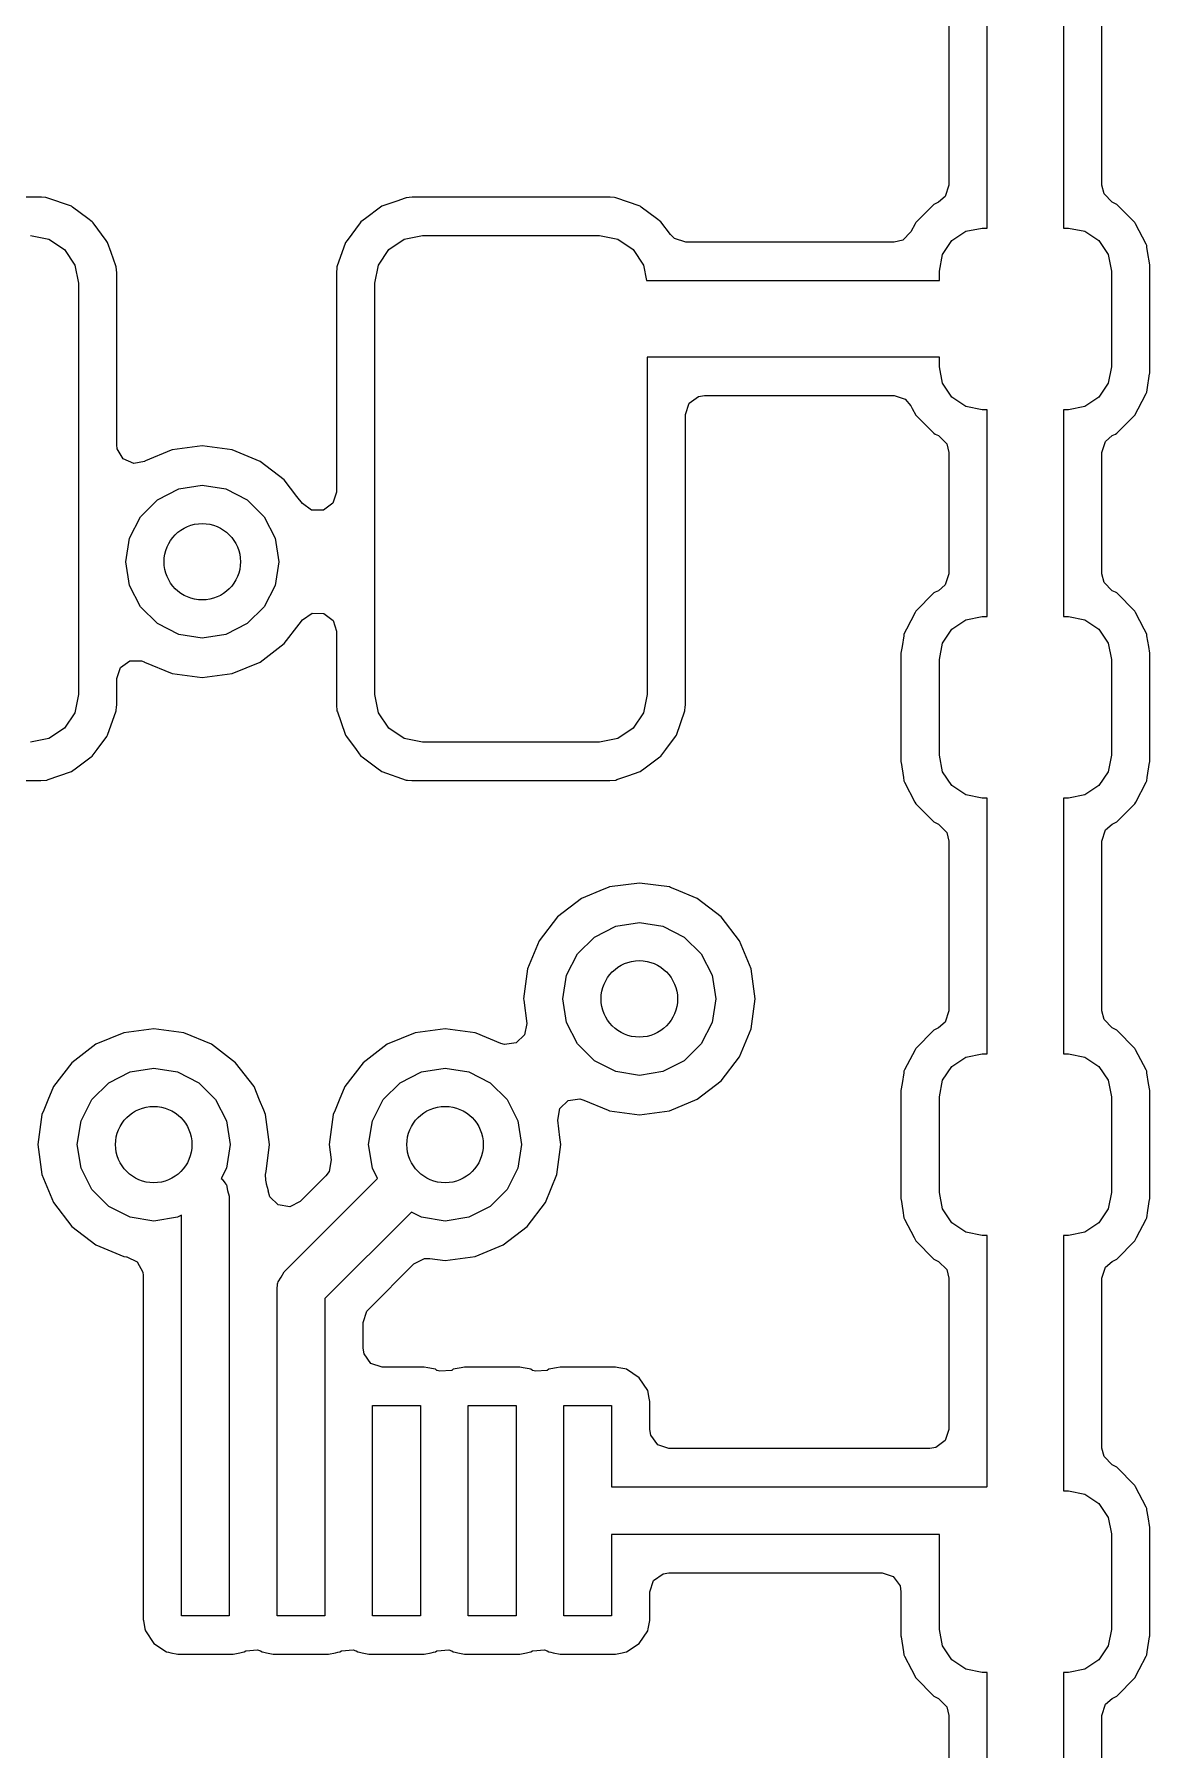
# Model space of a CAD drawing. Extents: x 3.91 to 7.47, y -4.88 to -2.92.
# Drawn here: x 6.5041 to 6.7338, y -3.6721 to -3.3189 of the extents above; entities that cross this region are included whole.
import ezdxf

# ---------------------------------------------------------------- set-up
doc = ezdxf.new("R2010")
doc.units = 0
doc.header["$MEASUREMENT"] = 0
doc.layers.add('BLACK', color=7, linetype='CONTINUOUS')

msp = doc.modelspace()

# ---------------------------------------------------------------- linework, layer by layer
at = {"layer": 'BLACK', "linetype": 'CONTINUOUS'}
for p, q in [((6.71604, -3.217), (6.71604, -3.35882)), ((6.72393, -3.35001), (6.72393, -3.21451)), ((6.70029, -3.35882), (6.70029, -3.22027)), ((6.6924, -3.22515), (6.6924, -3.35001)), ((6.6924, -3.35001), (6.69165, -3.3523)), ((6.72436, -3.35177), (6.72393, -3.35001)), ((6.50544, -3.35246), (6.48512, -3.35246)), ((6.50553, -3.35247), (6.50544, -3.35246)), ((6.50644, -3.35255), (6.50553, -3.35247)), ((6.50553, -3.35247), (6.50553, -3.35247)), ((6.50668, -3.35258), (6.50644, -3.35255)), ((6.50644, -3.35255), (6.50644, -3.35255)), ((6.51171, -3.35434), (6.50668, -3.35258)), ((6.51195, -3.35452), (6.51171, -3.35434)), ((6.51509, -3.35684), (6.51195, -3.35452)), ((6.51195, -3.35452), (6.51195, -3.35452)), ((6.5754, -3.35452), (6.57226, -3.35684)), ((6.57564, -3.35434), (6.5754, -3.35452)), ((6.5754, -3.35452), (6.5754, -3.35452)), ((6.57874, -3.35325), (6.57564, -3.35434)), ((6.58044, -3.35265), (6.57874, -3.35325)), ((6.58067, -3.35258), (6.58044, -3.35265)), ((6.58044, -3.35265), (6.58044, -3.35265)), ((6.58191, -3.35246), (6.58067, -3.35258)), ((6.60225, -3.35246), (6.58191, -3.35246)), ((6.62257, -3.35246), (6.60225, -3.35246)), ((6.62266, -3.35247), (6.62257, -3.35246)), ((6.62357, -3.35255), (6.62266, -3.35247)), ((6.62266, -3.35247), (6.62266, -3.35247)), ((6.62381, -3.35258), (6.62357, -3.35255)), ((6.62357, -3.35255), (6.62357, -3.35255)), ((6.62884, -3.35434), (6.62381, -3.35258)), ((6.62907, -3.35452), (6.62884, -3.35434)), ((6.63222, -3.35684), (6.62907, -3.35452)), ((6.62907, -3.35452), (6.62907, -3.35452)), ((6.68934, -3.35395), (6.68558, -3.3577)), ((6.68961, -3.35381), (6.68934, -3.35395)), ((6.69027, -3.35348), (6.68961, -3.35381)), ((6.68961, -3.35381), (6.68961, -3.35381)), ((6.69165, -3.3523), (6.69027, -3.35348)), ((6.72606, -3.35348), (6.72436, -3.35177)), ((6.72672, -3.35381), (6.72606, -3.35348)), ((6.72699, -3.35395), (6.72672, -3.35381)), ((6.72672, -3.35381), (6.72672, -3.35381)), ((6.73074, -3.3577), (6.72699, -3.35395)), ((6.516, -3.35751), (6.51509, -3.35684)), ((6.51618, -3.35775), (6.516, -3.35751)), ((6.51887, -3.36139), (6.51618, -3.35775)), ((6.51618, -3.35775), (6.51618, -3.35775)), ((6.57117, -3.35775), (6.56848, -3.36139)), ((6.57135, -3.35751), (6.57117, -3.35775)), ((6.57117, -3.35775), (6.57117, -3.35775)), ((6.57226, -3.35684), (6.57135, -3.35751)), ((6.63313, -3.35751), (6.63222, -3.35684)), ((6.63509, -3.36017), (6.63313, -3.35751)), ((6.68544, -3.35798), (6.68461, -3.35962)), ((6.68558, -3.3577), (6.68544, -3.35798)), ((6.68544, -3.35798), (6.68544, -3.35798)), ((6.73088, -3.35798), (6.73074, -3.3577)), ((6.73301, -3.36216), (6.73088, -3.35798)), ((6.73088, -3.35798), (6.73088, -3.35798)), ((6.50332, -3.36035), (6.50709, -3.3611)), ((6.50709, -3.3611), (6.51028, -3.36323)), ((6.51917, -3.3618), (6.51887, -3.36139)), ((6.51988, -3.36382), (6.51917, -3.3618)), ((6.56818, -3.3618), (6.56641, -3.36683)), ((6.56848, -3.36139), (6.56818, -3.3618)), ((6.57707, -3.36323), (6.58026, -3.3611)), ((6.58026, -3.3611), (6.58403, -3.36035)), ((6.58403, -3.36035), (6.62045, -3.36035)), ((6.62045, -3.36035), (6.62421, -3.3611)), ((6.62421, -3.3611), (6.62741, -3.36323)), ((6.63594, -3.361), (6.63509, -3.36017)), ((6.63823, -3.36175), (6.63594, -3.361)), ((6.68113, -3.36175), (6.63823, -3.36175)), ((6.6829, -3.36132), (6.68113, -3.36175)), ((6.68461, -3.35962), (6.6829, -3.36132)), ((6.69112, -3.36428), (6.69304, -3.36141)), ((6.69304, -3.36141), (6.69591, -3.35949)), ((6.69591, -3.35949), (6.6993, -3.35882)), ((6.6993, -3.35882), (6.70029, -3.35882)), ((6.71604, -3.35882), (6.71702, -3.35882)), ((6.71702, -3.35882), (6.72041, -3.35949)), ((6.72041, -3.35949), (6.72329, -3.36141)), ((6.72329, -3.36141), (6.72521, -3.36428)), ((6.73315, -3.36243), (6.73301, -3.36216)), ((6.51028, -3.36323), (6.51241, -3.36643)), ((6.52086, -3.36661), (6.51988, -3.36382)), ((6.57494, -3.36643), (6.57707, -3.36323)), ((6.62741, -3.36323), (6.62954, -3.36643)), ((6.69045, -3.36767), (6.69112, -3.36428)), ((6.72521, -3.36428), (6.72588, -3.36767)), ((6.7332, -3.36274), (6.73315, -3.36243)), ((6.73335, -3.36367), (6.7332, -3.36274)), ((6.7332, -3.36274), (6.7332, -3.36274)), ((6.73377, -3.36636), (6.73335, -3.36367)), ((6.51241, -3.36643), (6.51316, -3.37019)), ((6.52094, -3.36683), (6.52086, -3.36661)), ((6.52086, -3.36661), (6.52086, -3.36661)), ((6.52106, -3.36807), (6.52094, -3.36683)), ((6.52106, -3.40344), (6.52106, -3.36807)), ((6.5663, -3.36798), (6.56629, -3.36807)), ((6.56629, -3.36807), (6.56629, -3.41244)), ((6.56639, -3.36707), (6.5663, -3.36798)), ((6.56641, -3.36683), (6.56639, -3.36707)), ((6.56639, -3.36707), (6.56639, -3.36707)), ((6.57419, -3.37019), (6.57494, -3.36643)), ((6.62954, -3.36643), (6.63018, -3.36964)), ((6.69045, -3.36964), (6.69045, -3.36767)), ((6.72588, -3.36767), (6.72588, -3.38736)), ((6.73377, -3.38868), (6.73377, -3.36636)), ((6.51316, -3.37019), (6.51316, -3.45484)), ((6.57419, -3.45484), (6.57419, -3.37019)), ((6.63018, -3.36964), (6.69045, -3.36964)), ((6.69045, -3.38539), (6.63029, -3.38539)), ((6.63029, -3.38539), (6.63029, -3.45484)), ((6.69045, -3.38736), (6.69045, -3.38539)), ((6.69112, -3.39075), (6.69045, -3.38736)), ((6.72588, -3.38736), (6.72521, -3.39075)), ((6.73323, -3.39212), (6.73375, -3.38883)), ((6.73375, -3.38883), (6.73377, -3.38868)), ((6.73375, -3.38883), (6.73375, -3.38883)), ((6.63893, -3.39489), (6.64088, -3.39348)), ((6.64088, -3.39348), (6.64208, -3.39328)), ((6.64208, -3.39328), (6.68113, -3.39328)), ((6.68113, -3.39328), (6.68343, -3.39403)), ((6.69304, -3.39362), (6.69112, -3.39075)), ((6.69591, -3.39554), (6.69304, -3.39362)), ((6.72329, -3.39362), (6.72041, -3.39554)), ((6.72521, -3.39075), (6.72329, -3.39362)), ((6.73138, -3.39607), (6.73301, -3.39287)), ((6.73301, -3.39287), (6.73315, -3.3926)), ((6.73301, -3.39287), (6.73301, -3.39287)), ((6.73315, -3.3926), (6.73323, -3.39212)), ((6.63818, -3.39718), (6.63893, -3.39489)), ((6.63818, -3.45696), (6.63818, -3.39718)), ((6.68343, -3.39403), (6.68461, -3.39541)), ((6.68461, -3.39541), (6.68488, -3.39596)), ((6.68488, -3.39596), (6.68558, -3.39733)), ((6.68558, -3.39733), (6.68934, -3.40108)), ((6.6993, -3.39622), (6.69591, -3.39554)), ((6.70029, -3.39622), (6.6993, -3.39622)), ((6.70029, -3.43882), (6.70029, -3.39622)), ((6.71702, -3.39622), (6.71604, -3.39622)), ((6.71604, -3.39622), (6.71604, -3.43882)), ((6.72041, -3.39554), (6.71702, -3.39622)), ((6.72699, -3.40108), (6.73074, -3.39733)), ((6.73074, -3.39733), (6.73138, -3.39607)), ((6.52114, -3.40425), (6.52106, -3.40344)), ((6.52235, -3.40634), (6.52114, -3.40425)), ((6.53227, -3.40458), (6.52699, -3.40677)), ((6.5325, -3.40448), (6.53227, -3.40458)), ((6.53867, -3.40367), (6.5325, -3.40448)), ((6.54485, -3.40448), (6.53867, -3.40367)), ((6.5506, -3.40687), (6.54485, -3.40448)), ((6.68934, -3.40108), (6.68961, -3.40122)), ((6.68961, -3.40122), (6.68961, -3.40122)), ((6.68961, -3.40122), (6.69027, -3.40156)), ((6.69027, -3.40156), (6.69197, -3.40326)), ((6.69197, -3.40326), (6.6924, -3.40503)), ((6.72393, -3.40503), (6.72468, -3.40274)), ((6.72468, -3.40274), (6.72606, -3.40156)), ((6.72606, -3.40156), (6.72672, -3.40122)), ((6.72672, -3.40122), (6.72699, -3.40108)), ((6.72672, -3.40122), (6.72672, -3.40122)), ((6.52455, -3.40732), (6.52235, -3.40634)), ((6.52675, -3.40685), (6.52455, -3.40732)), ((6.52683, -3.40683), (6.52675, -3.40687)), ((6.52675, -3.40687), (6.52675, -3.40685)), ((6.52699, -3.40677), (6.52683, -3.40683)), ((6.52683, -3.40683), (6.52683, -3.40683)), ((6.52699, -3.40677), (6.52699, -3.40677)), ((6.55554, -3.41066), (6.5506, -3.40687)), ((6.6924, -3.40503), (6.6924, -3.43001)), ((6.72393, -3.43001), (6.72393, -3.40503)), ((6.55815, -3.41406), (6.55554, -3.41066)), ((6.52593, -3.41826), (6.52942, -3.41478)), ((6.52942, -3.41478), (6.53381, -3.41254)), ((6.53381, -3.41254), (6.53867, -3.41177)), ((6.53867, -3.41177), (6.54354, -3.41254)), ((6.54354, -3.41254), (6.54793, -3.41478)), ((6.54793, -3.41478), (6.55142, -3.41826)), ((6.5593, -3.41556), (6.55815, -3.41406)), ((6.56629, -3.41319), (6.56555, -3.41548)), ((6.56629, -3.41244), (6.56629, -3.41319)), ((6.5237, -3.42265), (6.52593, -3.41826)), ((6.55142, -3.41826), (6.55365, -3.42265)), ((6.56119, -3.4169), (6.5593, -3.41556)), ((6.5636, -3.4169), (6.56119, -3.4169)), ((6.56555, -3.41548), (6.5636, -3.4169)), ((6.52293, -3.42752), (6.5237, -3.42265)), ((6.55365, -3.42265), (6.55442, -3.42752)), ((6.5237, -3.43238), (6.52293, -3.42752)), ((6.55442, -3.42752), (6.55365, -3.43238)), ((6.52593, -3.43677), (6.5237, -3.43238)), ((6.55365, -3.43238), (6.55142, -3.43677)), ((6.69165, -3.4323), (6.69027, -3.43348)), ((6.6924, -3.43001), (6.69165, -3.4323)), ((6.72436, -3.43177), (6.72393, -3.43001)), ((6.72606, -3.43348), (6.72436, -3.43177)), ((6.68934, -3.43395), (6.68558, -3.4377)), ((6.68961, -3.43381), (6.68934, -3.43395)), ((6.69027, -3.43348), (6.68961, -3.43381)), ((6.68961, -3.43381), (6.68961, -3.43381)), ((6.72672, -3.43381), (6.72606, -3.43348)), ((6.72699, -3.43395), (6.72672, -3.43381)), ((6.72672, -3.43381), (6.72672, -3.43381)), ((6.73074, -3.4377), (6.72699, -3.43395)), ((6.52942, -3.44026), (6.52593, -3.43677)), ((6.55142, -3.43677), (6.54793, -3.44026)), ((6.5586, -3.44038), (6.5593, -3.43947)), ((6.5593, -3.43947), (6.56129, -3.4381)), ((6.56129, -3.4381), (6.5637, -3.43817)), ((6.5637, -3.43817), (6.56561, -3.43963)), ((6.56561, -3.43963), (6.56629, -3.44184)), ((6.68544, -3.43798), (6.68368, -3.44143)), ((6.68558, -3.4377), (6.68544, -3.43798)), ((6.68544, -3.43798), (6.68544, -3.43798)), ((6.69304, -3.44141), (6.69591, -3.43949)), ((6.69591, -3.43949), (6.6993, -3.43882)), ((6.6993, -3.43882), (6.70029, -3.43882)), ((6.71604, -3.43882), (6.71702, -3.43882)), ((6.71702, -3.43882), (6.72041, -3.43949)), ((6.72041, -3.43949), (6.72329, -3.44141)), ((6.73088, -3.43798), (6.73074, -3.4377)), ((6.73264, -3.44143), (6.73088, -3.43798)), ((6.73088, -3.43798), (6.73088, -3.43798)), ((6.53381, -3.44249), (6.52942, -3.44026)), ((6.53867, -3.44326), (6.53381, -3.44249)), ((6.54354, -3.44249), (6.53867, -3.44326)), ((6.54793, -3.44026), (6.54354, -3.44249)), ((6.55554, -3.44438), (6.5586, -3.44038)), ((6.56629, -3.44184), (6.56629, -3.45696)), ((6.68313, -3.44274), (6.68277, -3.445)), ((6.68317, -3.44243), (6.68313, -3.44274)), ((6.68313, -3.44274), (6.68313, -3.44274)), ((6.68368, -3.44143), (6.68317, -3.44243)), ((6.69112, -3.44428), (6.69304, -3.44141)), ((6.72329, -3.44141), (6.72521, -3.44428)), ((6.73315, -3.44243), (6.73264, -3.44143)), ((6.7332, -3.44274), (6.73315, -3.44243)), ((6.73356, -3.445), (6.7332, -3.44274)), ((6.7332, -3.44274), (6.7332, -3.44274)), ((6.5506, -3.44817), (6.55554, -3.44438)), ((6.68277, -3.445), (6.68255, -3.44636)), ((6.68255, -3.44636), (6.68255, -3.46868)), ((6.69045, -3.44767), (6.69112, -3.44428)), ((6.72521, -3.44428), (6.72588, -3.44767)), ((6.73377, -3.44636), (6.73356, -3.445)), ((6.73377, -3.46868), (6.73377, -3.44636)), ((6.52106, -3.45159), (6.5218, -3.4493)), ((6.5218, -3.4493), (6.52375, -3.44789)), ((6.52375, -3.44789), (6.52616, -3.44789)), ((6.52616, -3.44789), (6.52669, -3.44812)), ((6.52669, -3.44812), (6.52675, -3.44817)), ((6.52675, -3.44817), (6.5325, -3.45055)), ((6.54485, -3.45055), (6.5506, -3.44817)), ((6.69045, -3.46736), (6.69045, -3.44767)), ((6.72588, -3.44767), (6.72588, -3.46736)), ((6.52106, -3.45696), (6.52106, -3.45159)), ((6.5325, -3.45055), (6.53867, -3.45136)), ((6.53867, -3.45136), (6.54485, -3.45055)), ((6.51316, -3.45484), (6.51241, -3.45861)), ((6.52094, -3.4582), (6.52101, -3.4574)), ((6.52101, -3.4574), (6.52105, -3.45705)), ((6.52105, -3.45705), (6.52106, -3.45696)), ((6.52105, -3.45705), (6.52105, -3.45705)), ((6.56629, -3.45696), (6.56641, -3.4582)), ((6.57494, -3.45861), (6.57419, -3.45484)), ((6.63029, -3.45484), (6.62954, -3.45861)), ((6.63807, -3.4582), (6.63814, -3.4574)), ((6.63814, -3.4574), (6.63817, -3.45705)), ((6.63817, -3.45705), (6.63818, -3.45696)), ((6.63817, -3.45705), (6.63817, -3.45705)), ((6.51241, -3.45861), (6.51028, -3.4618)), ((6.51917, -3.46323), (6.52094, -3.4582)), ((6.56641, -3.4582), (6.56649, -3.45842)), ((6.56649, -3.45842), (6.56649, -3.45842)), ((6.56649, -3.45842), (6.56718, -3.46039)), ((6.56718, -3.46039), (6.56818, -3.46323)), ((6.57707, -3.4618), (6.57494, -3.45861)), ((6.62954, -3.45861), (6.62741, -3.4618)), ((6.6363, -3.46323), (6.63807, -3.4582)), ((6.50709, -3.46393), (6.50332, -3.46468)), ((6.51028, -3.4618), (6.50709, -3.46393)), ((6.517, -3.46617), (6.519, -3.46347)), ((6.519, -3.46347), (6.51917, -3.46323)), ((6.519, -3.46347), (6.519, -3.46347)), ((6.56818, -3.46323), (6.56835, -3.46347)), ((6.56835, -3.46347), (6.56835, -3.46347)), ((6.56835, -3.46347), (6.57035, -3.46617)), ((6.58026, -3.46393), (6.57707, -3.4618)), ((6.58403, -3.46468), (6.58026, -3.46393)), ((6.62421, -3.46393), (6.62045, -3.46468)), ((6.62741, -3.4618), (6.62421, -3.46393)), ((6.63413, -3.46617), (6.63613, -3.46347)), ((6.63613, -3.46347), (6.6363, -3.46323)), ((6.63613, -3.46347), (6.63613, -3.46347)), ((6.51276, -3.46992), (6.51577, -3.4677)), ((6.51577, -3.4677), (6.516, -3.46752)), ((6.516, -3.46752), (6.517, -3.46617)), ((6.57035, -3.46617), (6.57135, -3.46752)), ((6.57135, -3.46752), (6.57158, -3.4677)), ((6.57158, -3.4677), (6.57459, -3.46992)), ((6.62045, -3.46468), (6.58403, -3.46468)), ((6.62989, -3.46992), (6.6329, -3.4677)), ((6.6329, -3.4677), (6.63313, -3.46752)), ((6.63313, -3.46752), (6.63413, -3.46617)), ((6.69112, -3.47075), (6.69045, -3.46736)), ((6.72588, -3.46736), (6.72521, -3.47075)), ((6.50691, -3.47238), (6.50915, -3.47159)), ((6.50915, -3.47159), (6.51171, -3.47069)), ((6.51171, -3.47069), (6.51276, -3.46992)), ((6.57459, -3.46992), (6.57564, -3.47069)), ((6.57564, -3.47069), (6.58067, -3.47246)), ((6.62403, -3.47238), (6.62627, -3.47159)), ((6.62627, -3.47159), (6.62884, -3.47069)), ((6.62884, -3.47069), (6.62989, -3.46992)), ((6.68255, -3.46868), (6.68258, -3.46883)), ((6.68258, -3.46883), (6.68258, -3.46883)), ((6.68258, -3.46883), (6.68307, -3.47195)), ((6.69304, -3.47362), (6.69112, -3.47075)), ((6.72521, -3.47075), (6.72329, -3.47362)), ((6.73325, -3.47195), (6.73375, -3.46883)), ((6.73375, -3.46883), (6.73377, -3.46868)), ((6.73375, -3.46883), (6.73375, -3.46883)), ((6.4851, -3.47258), (6.50544, -3.47258)), ((6.50544, -3.47258), (6.50668, -3.47246)), ((6.50668, -3.47246), (6.50691, -3.47238)), ((6.50691, -3.47238), (6.50691, -3.47238)), ((6.58067, -3.47246), (6.5809, -3.47248)), ((6.5809, -3.47248), (6.5809, -3.47248)), ((6.5809, -3.47248), (6.58182, -3.47257)), ((6.58182, -3.47257), (6.58182, -3.47257)), ((6.58182, -3.47257), (6.58191, -3.47258)), ((6.58191, -3.47258), (6.60223, -3.47258)), ((6.60223, -3.47258), (6.62257, -3.47258)), ((6.62257, -3.47258), (6.62381, -3.47246)), ((6.62381, -3.47246), (6.62403, -3.47238)), ((6.62403, -3.47238), (6.62403, -3.47238)), ((6.68307, -3.47195), (6.68317, -3.4726)), ((6.68317, -3.4726), (6.68331, -3.47287)), ((6.68331, -3.47287), (6.68331, -3.47287)), ((6.68331, -3.47287), (6.68542, -3.47701)), ((6.69591, -3.47554), (6.69304, -3.47362)), ((6.72329, -3.47362), (6.72041, -3.47554)), ((6.73091, -3.47701), (6.73301, -3.47287)), ((6.73301, -3.47287), (6.73315, -3.4726)), ((6.73301, -3.47287), (6.73301, -3.47287)), ((6.73315, -3.4726), (6.73325, -3.47195)), ((6.68542, -3.47701), (6.68558, -3.47733)), ((6.68558, -3.47733), (6.68934, -3.48108)), ((6.6993, -3.47622), (6.69591, -3.47554)), ((6.70029, -3.47622), (6.6993, -3.47622)), ((6.70029, -3.52882), (6.70029, -3.47622)), ((6.71702, -3.47622), (6.71604, -3.47622)), ((6.71604, -3.47622), (6.71604, -3.52882)), ((6.72041, -3.47554), (6.71702, -3.47622)), ((6.72699, -3.48108), (6.73074, -3.47733)), ((6.73074, -3.47733), (6.73091, -3.47701)), ((6.68934, -3.48108), (6.68961, -3.48122)), ((6.68961, -3.48122), (6.68961, -3.48122)), ((6.68961, -3.48122), (6.69027, -3.48156)), ((6.69027, -3.48156), (6.69197, -3.48326)), ((6.72468, -3.48274), (6.72606, -3.48156)), ((6.72606, -3.48156), (6.72672, -3.48122)), ((6.72672, -3.48122), (6.72699, -3.48108)), ((6.72672, -3.48122), (6.72672, -3.48122)), ((6.69197, -3.48326), (6.6924, -3.48503)), ((6.6924, -3.48503), (6.6924, -3.52001)), ((6.72393, -3.48503), (6.72468, -3.48274)), ((6.72393, -3.52001), (6.72393, -3.48503)), ((6.62139, -3.49494), (6.61675, -3.49687)), ((6.62227, -3.49458), (6.62139, -3.49494)), ((6.6225, -3.49448), (6.62227, -3.49458)), ((6.62867, -3.49367), (6.6225, -3.49448)), ((6.63485, -3.49448), (6.62867, -3.49367)), ((6.63508, -3.49458), (6.63485, -3.49448)), ((6.63596, -3.49494), (6.63508, -3.49458)), ((6.6406, -3.49687), (6.63596, -3.49494)), ((6.61675, -3.49687), (6.61181, -3.50066)), ((6.64554, -3.50066), (6.6406, -3.49687)), ((6.61181, -3.50066), (6.60802, -3.50559)), ((6.61942, -3.50478), (6.62381, -3.50254)), ((6.62381, -3.50254), (6.62867, -3.50177)), ((6.62867, -3.50177), (6.63354, -3.50254)), ((6.63354, -3.50254), (6.63793, -3.50478)), ((6.64933, -3.50559), (6.64554, -3.50066)), ((6.60802, -3.50559), (6.60564, -3.51135)), ((6.61593, -3.50826), (6.61942, -3.50478)), ((6.63793, -3.50478), (6.64142, -3.50826)), ((6.65171, -3.51135), (6.64933, -3.50559)), ((6.6137, -3.51265), (6.61593, -3.50826)), ((6.64142, -3.50826), (6.64365, -3.51265)), ((6.60564, -3.51135), (6.60483, -3.51752)), ((6.61293, -3.51752), (6.6137, -3.51265)), ((6.64365, -3.51265), (6.64442, -3.51752)), ((6.65252, -3.51752), (6.65171, -3.51135)), ((6.60483, -3.51752), (6.60486, -3.51777)), ((6.6137, -3.52238), (6.61293, -3.51752)), ((6.64442, -3.51752), (6.64365, -3.52238)), ((6.65171, -3.52369), (6.65252, -3.51752)), ((6.60486, -3.51777), (6.60549, -3.52257)), ((6.6924, -3.52001), (6.69165, -3.5223)), ((6.72436, -3.52177), (6.72393, -3.52001)), ((6.5225, -3.52448), (6.51675, -3.52687)), ((6.52867, -3.52367), (6.5225, -3.52448)), ((6.53485, -3.52448), (6.52867, -3.52367)), ((6.5406, -3.52687), (6.53485, -3.52448)), ((6.5825, -3.52448), (6.57675, -3.52687)), ((6.58867, -3.52367), (6.5825, -3.52448)), ((6.59485, -3.52448), (6.58867, -3.52367)), ((6.59508, -3.52458), (6.59485, -3.52448)), ((6.60014, -3.52668), (6.59508, -3.52458)), ((6.59508, -3.52458), (6.59508, -3.52458)), ((6.60549, -3.52257), (6.60505, -3.52493)), ((6.61593, -3.52677), (6.6137, -3.52238)), ((6.64365, -3.52238), (6.64142, -3.52677)), ((6.64933, -3.52944), (6.65171, -3.52369)), ((6.68934, -3.52395), (6.68558, -3.52771)), ((6.68961, -3.52381), (6.68934, -3.52395)), ((6.69027, -3.52348), (6.68961, -3.52381)), ((6.68961, -3.52381), (6.68961, -3.52381)), ((6.69165, -3.5223), (6.69027, -3.52348)), ((6.72606, -3.52348), (6.72436, -3.52177)), ((6.72672, -3.52381), (6.72606, -3.52348)), ((6.72699, -3.52395), (6.72672, -3.52381)), ((6.72672, -3.52381), (6.72672, -3.52381)), ((6.73074, -3.52771), (6.72699, -3.52395)), ((6.51675, -3.52687), (6.51181, -3.53066)), ((6.54554, -3.53066), (6.5406, -3.52687)), ((6.57675, -3.52687), (6.57181, -3.53066)), ((6.60092, -3.52691), (6.60014, -3.52668)), ((6.60331, -3.52659), (6.60092, -3.52691)), ((6.60505, -3.52493), (6.60331, -3.52659)), ((6.61942, -3.53026), (6.61593, -3.52677)), ((6.64142, -3.52677), (6.63793, -3.53026)), ((6.68544, -3.52798), (6.68331, -3.53216)), ((6.68558, -3.52771), (6.68544, -3.52798)), ((6.68544, -3.52798), (6.68544, -3.52798)), ((6.73088, -3.52798), (6.73074, -3.52771)), ((6.73301, -3.53216), (6.73088, -3.52798)), ((6.73088, -3.52798), (6.73088, -3.52798)), ((6.51181, -3.53066), (6.50802, -3.53559)), ((6.54933, -3.53559), (6.54554, -3.53066)), ((6.57181, -3.53066), (6.56802, -3.53559)), ((6.62381, -3.53249), (6.61942, -3.53026)), ((6.63793, -3.53026), (6.63354, -3.53249)), ((6.64554, -3.53438), (6.64933, -3.52944)), ((6.69112, -3.53428), (6.69304, -3.53141)), ((6.69304, -3.53141), (6.69591, -3.52949)), ((6.69591, -3.52949), (6.6993, -3.52882)), ((6.6993, -3.52882), (6.70029, -3.52882)), ((6.71604, -3.52882), (6.71702, -3.52882)), ((6.71702, -3.52882), (6.72041, -3.52949)), ((6.72041, -3.52949), (6.72329, -3.53141)), ((6.72329, -3.53141), (6.72521, -3.53428)), ((6.51593, -3.53826), (6.51942, -3.53478)), ((6.51942, -3.53478), (6.52381, -3.53254)), ((6.52381, -3.53254), (6.52867, -3.53177)), ((6.52867, -3.53177), (6.53354, -3.53254)), ((6.53354, -3.53254), (6.53793, -3.53478)), ((6.53793, -3.53478), (6.54142, -3.53826)), ((6.57593, -3.53826), (6.57942, -3.53478)), ((6.57942, -3.53478), (6.58381, -3.53254)), ((6.58381, -3.53254), (6.58867, -3.53177)), ((6.58867, -3.53177), (6.59354, -3.53254)), ((6.59354, -3.53254), (6.59793, -3.53478)), ((6.59793, -3.53478), (6.60142, -3.53826)), ((6.62867, -3.53326), (6.62381, -3.53249)), ((6.63354, -3.53249), (6.62867, -3.53326)), ((6.6406, -3.53817), (6.64554, -3.53438)), ((6.68278, -3.53494), (6.68255, -3.53636)), ((6.68313, -3.53274), (6.68278, -3.53494)), ((6.68317, -3.53243), (6.68313, -3.53274)), ((6.68313, -3.53274), (6.68313, -3.53274)), ((6.68331, -3.53216), (6.68317, -3.53243)), ((6.69045, -3.53767), (6.69112, -3.53428)), ((6.72521, -3.53428), (6.72588, -3.53767)), ((6.73315, -3.53243), (6.73301, -3.53216)), ((6.7332, -3.53274), (6.73315, -3.53243)), ((6.73355, -3.53494), (6.7332, -3.53274)), ((6.7332, -3.53274), (6.7332, -3.53274)), ((6.73377, -3.53636), (6.73355, -3.53494)), ((6.50688, -3.53836), (6.50601, -3.54046)), ((6.50802, -3.53559), (6.50688, -3.53836)), ((6.5137, -3.54265), (6.51593, -3.53826)), ((6.54142, -3.53826), (6.54365, -3.54265)), ((6.55047, -3.53836), (6.54933, -3.53559)), ((6.55134, -3.54046), (6.55047, -3.53836)), ((6.56688, -3.53836), (6.56601, -3.54046)), ((6.56802, -3.53559), (6.56688, -3.53836)), ((6.5737, -3.54265), (6.57593, -3.53826)), ((6.60142, -3.53826), (6.60365, -3.54265)), ((6.61229, -3.5401), (6.61404, -3.53844)), ((6.61404, -3.53844), (6.61643, -3.53813)), ((6.61643, -3.53813), (6.61721, -3.53836)), ((6.61721, -3.53836), (6.62227, -3.54045)), ((6.63485, -3.54055), (6.6406, -3.53817)), ((6.68255, -3.53636), (6.68255, -3.55868)), ((6.69045, -3.55736), (6.69045, -3.53767)), ((6.72588, -3.53767), (6.72588, -3.55736)), ((6.73377, -3.55868), (6.73377, -3.53636)), ((6.50564, -3.54135), (6.50483, -3.54752)), ((6.50601, -3.54046), (6.50564, -3.54135)), ((6.55171, -3.54135), (6.55134, -3.54046)), ((6.55252, -3.54752), (6.55171, -3.54135)), ((6.56564, -3.54135), (6.56483, -3.54752)), ((6.56601, -3.54046), (6.56564, -3.54135)), ((6.61186, -3.54247), (6.61229, -3.5401)), ((6.62227, -3.54045), (6.62227, -3.54045)), ((6.62227, -3.54045), (6.6225, -3.54055)), ((6.6225, -3.54055), (6.62867, -3.54136)), ((6.62867, -3.54136), (6.63485, -3.54055)), ((6.51293, -3.54752), (6.5137, -3.54265)), ((6.54365, -3.54265), (6.54442, -3.54752)), ((6.57293, -3.54752), (6.5737, -3.54265)), ((6.60365, -3.54265), (6.60442, -3.54752)), ((6.61233, -3.54606), (6.61186, -3.54247)), ((6.50483, -3.54752), (6.50564, -3.55369)), ((6.5137, -3.55238), (6.51293, -3.54752)), ((6.54442, -3.54752), (6.54365, -3.55238)), ((6.55179, -3.55304), (6.55252, -3.54752)), ((6.56483, -3.54752), (6.56524, -3.55067)), ((6.5737, -3.55238), (6.57293, -3.54752)), ((6.60442, -3.54752), (6.60365, -3.55238)), ((6.61171, -3.55369), (6.61252, -3.54752)), ((6.61252, -3.54752), (6.61233, -3.54606)), ((6.51593, -3.55677), (6.5137, -3.55238)), ((6.54365, -3.55238), (6.54259, -3.55447)), ((6.56524, -3.55067), (6.5648, -3.55304)), ((6.57476, -3.55447), (6.5737, -3.55238)), ((6.60365, -3.55238), (6.60142, -3.55677)), ((6.50564, -3.55369), (6.50802, -3.55944)), ((6.54259, -3.55447), (6.54278, -3.55467)), ((6.54278, -3.55467), (6.54331, -3.55537)), ((6.54331, -3.55537), (6.54345, -3.55549)), ((6.54345, -3.55549), (6.54348, -3.55559)), ((6.54348, -3.55559), (6.54363, -3.5558)), ((6.54363, -3.5558), (6.54388, -3.55698)), ((6.55171, -3.55367), (6.55179, -3.55304)), ((6.55174, -3.55485), (6.55171, -3.55367)), ((6.5518, -3.5552), (6.55174, -3.55485)), ((6.55187, -3.55553), (6.5518, -3.5552)), ((6.55191, -3.55567), (6.55187, -3.55553)), ((6.55227, -3.55701), (6.55191, -3.55567)), ((6.55551, -3.57372), (6.57476, -3.55447)), ((6.56414, -3.55393), (6.55883, -3.55924)), ((6.5648, -3.55304), (6.56414, -3.55393)), ((6.60933, -3.55944), (6.61171, -3.55369)), ((6.50802, -3.55944), (6.51181, -3.56438)), ((6.51942, -3.56026), (6.51593, -3.55677)), ((6.54388, -3.55698), (6.54423, -3.55815)), ((6.54423, -3.55815), (6.54423, -3.64452)), ((6.55226, -3.55707), (6.55227, -3.55701)), ((6.5526, -3.55825), (6.55226, -3.55707)), ((6.55431, -3.55995), (6.5526, -3.55825)), ((6.55668, -3.56033), (6.55431, -3.55995)), ((6.55883, -3.55924), (6.55668, -3.56033)), ((6.60142, -3.55677), (6.59793, -3.56026)), ((6.60554, -3.56438), (6.60933, -3.55944)), ((6.68255, -3.55868), (6.68258, -3.55883)), ((6.68258, -3.55883), (6.68258, -3.55883)), ((6.68258, -3.55883), (6.68294, -3.56111)), ((6.69112, -3.56075), (6.69045, -3.55736)), ((6.72588, -3.55736), (6.72521, -3.56075)), ((6.73339, -3.56111), (6.73375, -3.55883)), ((6.73375, -3.55883), (6.73377, -3.55868)), ((6.73375, -3.55883), (6.73375, -3.55883)), ((6.52381, -3.56249), (6.51942, -3.56026)), ((6.52867, -3.56326), (6.52381, -3.56249)), ((6.53354, -3.56249), (6.52867, -3.56326)), ((6.53438, -3.56206), (6.53354, -3.56249)), ((6.53438, -3.64452), (6.53438, -3.56206)), ((6.58172, -3.56143), (6.56391, -3.57924)), ((6.58381, -3.56249), (6.58172, -3.56143)), ((6.58867, -3.56326), (6.58381, -3.56249)), ((6.59354, -3.56249), (6.58867, -3.56326)), ((6.59793, -3.56026), (6.59354, -3.56249)), ((6.68294, -3.56111), (6.68317, -3.5626)), ((6.68317, -3.5626), (6.68331, -3.56287)), ((6.68331, -3.56287), (6.68331, -3.56287)), ((6.68331, -3.56287), (6.68525, -3.56667)), ((6.69304, -3.56362), (6.69112, -3.56075)), ((6.72521, -3.56075), (6.72329, -3.56362)), ((6.73108, -3.56667), (6.73301, -3.56287)), ((6.73301, -3.56287), (6.73315, -3.5626)), ((6.73301, -3.56287), (6.73301, -3.56287)), ((6.73315, -3.5626), (6.73339, -3.56111)), ((6.51181, -3.56438), (6.51675, -3.56817)), ((6.6006, -3.56817), (6.60554, -3.56438)), ((6.68525, -3.56667), (6.68558, -3.56733)), ((6.69591, -3.56554), (6.69304, -3.56362)), ((6.6993, -3.56622), (6.69591, -3.56554)), ((6.70029, -3.56622), (6.6993, -3.56622)), ((6.70029, -3.61792), (6.70029, -3.56622)), ((6.71702, -3.56622), (6.71604, -3.56622)), ((6.71604, -3.56622), (6.71604, -3.61882)), ((6.72041, -3.56554), (6.71702, -3.56622)), ((6.72329, -3.56362), (6.72041, -3.56554)), ((6.73074, -3.56733), (6.73108, -3.56667)), ((6.51675, -3.56817), (6.5225, -3.57055)), ((6.5225, -3.57055), (6.52305, -3.57062)), ((6.58867, -3.57136), (6.59485, -3.57055)), ((6.59485, -3.57055), (6.6006, -3.56817)), ((6.68558, -3.56733), (6.68934, -3.57108)), ((6.72699, -3.57108), (6.73074, -3.56733)), ((6.52305, -3.57062), (6.5231, -3.57063)), ((6.5231, -3.57063), (6.52528, -3.57167)), ((6.52528, -3.57167), (6.52642, -3.57378)), ((6.52642, -3.57378), (6.52649, -3.57449)), ((6.55493, -3.57479), (6.55551, -3.57372)), ((6.57295, -3.58137), (6.58226, -3.57206)), ((6.58226, -3.57206), (6.58441, -3.57096)), ((6.58441, -3.57096), (6.58552, -3.57095)), ((6.58552, -3.57095), (6.58867, -3.57136)), ((6.68934, -3.57108), (6.68961, -3.57122)), ((6.68961, -3.57122), (6.68961, -3.57122)), ((6.68961, -3.57122), (6.69027, -3.57156)), ((6.69027, -3.57156), (6.69197, -3.57326)), ((6.69197, -3.57326), (6.6924, -3.57503)), ((6.72393, -3.57503), (6.72468, -3.57274)), ((6.72468, -3.57274), (6.72606, -3.57156)), ((6.72606, -3.57156), (6.72672, -3.57122)), ((6.72672, -3.57122), (6.72699, -3.57108)), ((6.72672, -3.57122), (6.72672, -3.57122)), ((6.52649, -3.57449), (6.52649, -3.6453)), ((6.55407, -3.5772), (6.55419, -3.57633)), ((6.55407, -3.64452), (6.55407, -3.5772)), ((6.55418, -3.57615), (6.55423, -3.57606)), ((6.55419, -3.57633), (6.55418, -3.57615)), ((6.55423, -3.57606), (6.55427, -3.5758)), ((6.55427, -3.5758), (6.55493, -3.57479)), ((6.6924, -3.57503), (6.6924, -3.60616)), ((6.72393, -3.61001), (6.72393, -3.57503)), ((6.56391, -3.57924), (6.56391, -3.64452)), ((6.5718, -3.58412), (6.57255, -3.58183)), ((6.5718, -3.58943), (6.5718, -3.58412)), ((6.57255, -3.58183), (6.57295, -3.58137)), ((6.572, -3.59063), (6.5718, -3.58943)), ((6.57341, -3.59258), (6.572, -3.59063)), ((6.5757, -3.59332), (6.57341, -3.59258)), ((6.58437, -3.59332), (6.5757, -3.59332)), ((6.58509, -3.59347), (6.58437, -3.59332)), ((6.5863, -3.59371), (6.58509, -3.59347)), ((6.58668, -3.59378), (6.5863, -3.59371)), ((6.5863, -3.59371), (6.5863, -3.59371)), ((6.587, -3.594), (6.58668, -3.59378)), ((6.58703, -3.59401), (6.587, -3.594)), ((6.58761, -3.5942), (6.58703, -3.59401)), ((6.59001, -3.59401), (6.58761, -3.5942)), ((6.59004, -3.594), (6.59001, -3.59401)), ((6.59036, -3.59378), (6.59004, -3.594)), ((6.59073, -3.59371), (6.59036, -3.59378)), ((6.59074, -3.59371), (6.59073, -3.59371)), ((6.59195, -3.59347), (6.59074, -3.59371)), ((6.59266, -3.59332), (6.59195, -3.59347)), ((6.60406, -3.59332), (6.59266, -3.59332)), ((6.60477, -3.59347), (6.60406, -3.59332)), ((6.60598, -3.59371), (6.60477, -3.59347)), ((6.60636, -3.59378), (6.60598, -3.59371)), ((6.60598, -3.59371), (6.60598, -3.59371)), ((6.60668, -3.594), (6.60636, -3.59378)), ((6.60671, -3.59401), (6.60668, -3.594)), ((6.60729, -3.5942), (6.60671, -3.59401)), ((6.60969, -3.59401), (6.60729, -3.5942)), ((6.60972, -3.594), (6.60969, -3.59401)), ((6.61004, -3.59378), (6.60972, -3.594)), ((6.61042, -3.59371), (6.61004, -3.59378)), ((6.61163, -3.59347), (6.61042, -3.59371)), ((6.61042, -3.59371), (6.61042, -3.59371)), ((6.61235, -3.59332), (6.61163, -3.59347)), ((6.62374, -3.59332), (6.61235, -3.59332)), ((6.62446, -3.59347), (6.62374, -3.59332)), ((6.62567, -3.59371), (6.62446, -3.59347)), ((6.62605, -3.59378), (6.62567, -3.59371)), ((6.62567, -3.59371), (6.62567, -3.59371)), ((6.62866, -3.59553), (6.62605, -3.59378)), ((6.6304, -3.59814), (6.62866, -3.59553)), ((6.63048, -3.59851), (6.6304, -3.59814)), ((6.63065, -3.59941), (6.63048, -3.59851)), ((6.63048, -3.59851), (6.63048, -3.59851)), ((6.57375, -3.64452), (6.57375, -3.60122)), ((6.57375, -3.60122), (6.5836, -3.60122)), ((6.5836, -3.60122), (6.5836, -3.64452)), ((6.59344, -3.64452), (6.59344, -3.60122)), ((6.59344, -3.60122), (6.60328, -3.60122)), ((6.60328, -3.60122), (6.60328, -3.64452)), ((6.61312, -3.64452), (6.61312, -3.60122)), ((6.61312, -3.60122), (6.62297, -3.60122)), ((6.62297, -3.60122), (6.62297, -3.61795)), ((6.63086, -3.60044), (6.63065, -3.59941)), ((6.63086, -3.60616), (6.63086, -3.60044)), ((6.63105, -3.60736), (6.63086, -3.60616)), ((6.63247, -3.60931), (6.63105, -3.60736)), ((6.63476, -3.61006), (6.63247, -3.60931)), ((6.69165, -3.60845), (6.6897, -3.60987)), ((6.6924, -3.60616), (6.69165, -3.60845)), ((6.6885, -3.61006), (6.63476, -3.61006)), ((6.6897, -3.60987), (6.6885, -3.61006)), ((6.72436, -3.61177), (6.72393, -3.61001)), ((6.72606, -3.61348), (6.72436, -3.61177)), ((6.72672, -3.61381), (6.72606, -3.61348)), ((6.72699, -3.61395), (6.72672, -3.61381)), ((6.72672, -3.61381), (6.72672, -3.61381)), ((6.73074, -3.6177), (6.72699, -3.61395)), ((6.62297, -3.61795), (6.70026, -3.61795)), ((6.70026, -3.61795), (6.70029, -3.61792)), ((6.71604, -3.61882), (6.71702, -3.61882)), ((6.71702, -3.61882), (6.72041, -3.61949)), ((6.72041, -3.61949), (6.72329, -3.62141)), ((6.73088, -3.61798), (6.73074, -3.6177)), ((6.73301, -3.62216), (6.73088, -3.61798)), ((6.73088, -3.61798), (6.73088, -3.61798)), ((6.72329, -3.62141), (6.72521, -3.62428)), ((6.73315, -3.62243), (6.73301, -3.62216)), ((6.7332, -3.62274), (6.73315, -3.62243)), ((6.73342, -3.62413), (6.7332, -3.62274)), ((6.7332, -3.62274), (6.7332, -3.62274)), ((6.72521, -3.62428), (6.72588, -3.62767)), ((6.73377, -3.62636), (6.73342, -3.62413)), ((6.73377, -3.64868), (6.73377, -3.62636)), ((6.69045, -3.62779), (6.62297, -3.62779)), ((6.62297, -3.62779), (6.62297, -3.64452)), ((6.69045, -3.64736), (6.69045, -3.62779)), ((6.72588, -3.62767), (6.72588, -3.64736)), ((6.63086, -3.63958), (6.6316, -3.63729)), ((6.6316, -3.63729), (6.63355, -3.63588)), ((6.63355, -3.63588), (6.63476, -3.63569)), ((6.63476, -3.63569), (6.67866, -3.63569)), ((6.67866, -3.63569), (6.68095, -3.63643)), ((6.68095, -3.63643), (6.68236, -3.63838)), ((6.63086, -3.6453), (6.63086, -3.63958)), ((6.68236, -3.63838), (6.68255, -3.63958)), ((6.68255, -3.63958), (6.68255, -3.64868)), ((6.54423, -3.64452), (6.53438, -3.64452)), ((6.56391, -3.64452), (6.55407, -3.64452)), ((6.5836, -3.64452), (6.57375, -3.64452)), ((6.60328, -3.64452), (6.59344, -3.64452)), ((6.62297, -3.64452), (6.61312, -3.64452)), ((6.52649, -3.6453), (6.52653, -3.64549)), ((6.52653, -3.64549), (6.52687, -3.64719)), ((6.52687, -3.64719), (6.52695, -3.6476)), ((6.52695, -3.6476), (6.52869, -3.65022)), ((6.62866, -3.65022), (6.6304, -3.6476)), ((6.6304, -3.6476), (6.63048, -3.64719)), ((6.63048, -3.64719), (6.63082, -3.64549)), ((6.63082, -3.64549), (6.63086, -3.6453)), ((6.69112, -3.65075), (6.69045, -3.64736)), ((6.72588, -3.64736), (6.72521, -3.65075)), ((6.52869, -3.65022), (6.5313, -3.65196)), ((6.54731, -3.65196), (6.54763, -3.65175)), ((6.54763, -3.65175), (6.54766, -3.65173)), ((6.54766, -3.65173), (6.55006, -3.65155)), ((6.55006, -3.65155), (6.55064, -3.65173)), ((6.55064, -3.65173), (6.55067, -3.65175)), ((6.55067, -3.65175), (6.55099, -3.65196)), ((6.56699, -3.65196), (6.56731, -3.65175)), ((6.56731, -3.65175), (6.56734, -3.65173)), ((6.56734, -3.65173), (6.56974, -3.65155)), ((6.56974, -3.65155), (6.57032, -3.65173)), ((6.57032, -3.65173), (6.57035, -3.65175)), ((6.57035, -3.65175), (6.57067, -3.65196)), ((6.58668, -3.65196), (6.587, -3.65175)), ((6.587, -3.65175), (6.58703, -3.65173)), ((6.58703, -3.65173), (6.58943, -3.65155)), ((6.58943, -3.65155), (6.59001, -3.65173)), ((6.59001, -3.65173), (6.59004, -3.65175)), ((6.59004, -3.65175), (6.59036, -3.65196)), ((6.60636, -3.65196), (6.60668, -3.65175)), ((6.60668, -3.65175), (6.60671, -3.65173)), ((6.60671, -3.65173), (6.60911, -3.65155)), ((6.60911, -3.65155), (6.60969, -3.65173)), ((6.60969, -3.65173), (6.60972, -3.65175)), ((6.60972, -3.65175), (6.61004, -3.65196)), ((6.62605, -3.65196), (6.62866, -3.65022)), ((6.68255, -3.64868), (6.68258, -3.64883)), ((6.68258, -3.64883), (6.68258, -3.64883)), ((6.68258, -3.64883), (6.68307, -3.65192)), ((6.69304, -3.65362), (6.69112, -3.65075)), ((6.72521, -3.65075), (6.72329, -3.65362)), ((6.73326, -3.65192), (6.73375, -3.64883)), ((6.73375, -3.64883), (6.73377, -3.64868)), ((6.73375, -3.64883), (6.73375, -3.64883)), ((6.5313, -3.65196), (6.53168, -3.65204)), ((6.53168, -3.65204), (6.53168, -3.65204)), ((6.53168, -3.65204), (6.53221, -3.65214)), ((6.53221, -3.65214), (6.53361, -3.65242)), ((6.53361, -3.65242), (6.545, -3.65242)), ((6.545, -3.65242), (6.5464, -3.65214)), ((6.5464, -3.65214), (6.54693, -3.65204)), ((6.54693, -3.65204), (6.54731, -3.65196)), ((6.54693, -3.65204), (6.54693, -3.65204)), ((6.55099, -3.65196), (6.55136, -3.65204)), ((6.55136, -3.65204), (6.55136, -3.65204)), ((6.55136, -3.65204), (6.5519, -3.65214)), ((6.5519, -3.65214), (6.55329, -3.65242)), ((6.55329, -3.65242), (6.56469, -3.65242)), ((6.56469, -3.65242), (6.56608, -3.65214)), ((6.56608, -3.65214), (6.56661, -3.65204)), ((6.56661, -3.65204), (6.56699, -3.65196)), ((6.56661, -3.65204), (6.56661, -3.65204)), ((6.57067, -3.65196), (6.57105, -3.65204)), ((6.57105, -3.65204), (6.57105, -3.65204)), ((6.57105, -3.65204), (6.57158, -3.65214)), ((6.57158, -3.65214), (6.57298, -3.65242)), ((6.57298, -3.65242), (6.58437, -3.65242)), ((6.58437, -3.65242), (6.58577, -3.65214)), ((6.58577, -3.65214), (6.5863, -3.65204)), ((6.5863, -3.65204), (6.58668, -3.65196)), ((6.5863, -3.65204), (6.5863, -3.65204)), ((6.59036, -3.65196), (6.59073, -3.65204)), ((6.59073, -3.65204), (6.59074, -3.65204)), ((6.59074, -3.65204), (6.59127, -3.65214)), ((6.59127, -3.65214), (6.59266, -3.65242)), ((6.59266, -3.65242), (6.60406, -3.65242)), ((6.60406, -3.65242), (6.60545, -3.65214)), ((6.60545, -3.65214), (6.60598, -3.65204)), ((6.60598, -3.65204), (6.60636, -3.65196)), ((6.60598, -3.65204), (6.60598, -3.65204)), ((6.61004, -3.65196), (6.61042, -3.65204)), ((6.61042, -3.65204), (6.61042, -3.65204)), ((6.61042, -3.65204), (6.61095, -3.65214)), ((6.61095, -3.65214), (6.61235, -3.65242)), ((6.61235, -3.65242), (6.62374, -3.65242)), ((6.62374, -3.65242), (6.62514, -3.65214)), ((6.62514, -3.65214), (6.62567, -3.65204)), ((6.62567, -3.65204), (6.62605, -3.65196)), ((6.62567, -3.65204), (6.62567, -3.65204)), ((6.68307, -3.65192), (6.68317, -3.6526)), ((6.68317, -3.6526), (6.68331, -3.65287)), ((6.68331, -3.65287), (6.68331, -3.65287)), ((6.68331, -3.65287), (6.6847, -3.65559)), ((6.69591, -3.65554), (6.69304, -3.65362)), ((6.72329, -3.65362), (6.72041, -3.65554)), ((6.73163, -3.65559), (6.73301, -3.65287)), ((6.73301, -3.65287), (6.73315, -3.6526)), ((6.73301, -3.65287), (6.73301, -3.65287)), ((6.73315, -3.6526), (6.73326, -3.65192)), ((6.6847, -3.65559), (6.68558, -3.65733)), ((6.68558, -3.65733), (6.68934, -3.66108)), ((6.6993, -3.65622), (6.69591, -3.65554)), ((6.70029, -3.65622), (6.6993, -3.65622)), ((6.70029, -3.88477), (6.70029, -3.65622)), ((6.71702, -3.65622), (6.71604, -3.65622)), ((6.71604, -3.65622), (6.71604, -3.88804)), ((6.72041, -3.65554), (6.71702, -3.65622)), ((6.72699, -3.66108), (6.73074, -3.65733)), ((6.73074, -3.65733), (6.73163, -3.65559)), ((6.68934, -3.66108), (6.68961, -3.66122)), ((6.68961, -3.66122), (6.68961, -3.66122)), ((6.68961, -3.66122), (6.69027, -3.66156)), ((6.69027, -3.66156), (6.69197, -3.66326)), ((6.72468, -3.66274), (6.72606, -3.66156)), ((6.72606, -3.66156), (6.72672, -3.66122)), ((6.72672, -3.66122), (6.72699, -3.66108)), ((6.72672, -3.66122), (6.72672, -3.66122)), ((6.69197, -3.66326), (6.6924, -3.66503)), ((6.6924, -3.66503), (6.6924, -3.87988)), ((6.72393, -3.66503), (6.72468, -3.66274)), ((6.72393, -3.89053), (6.72393, -3.66503))]:
    msp.add_line(p, q, dxfattribs=at)
at = {"layer": 'BLACK'}
for centre in [(6.53867, -3.42752), (6.62867, -3.51752), (6.52867, -3.54752), (6.58867, -3.54752)]:
    msp.add_circle(centre, 0.00787, dxfattribs=at)

doc.saveas('drawing.dxf')
